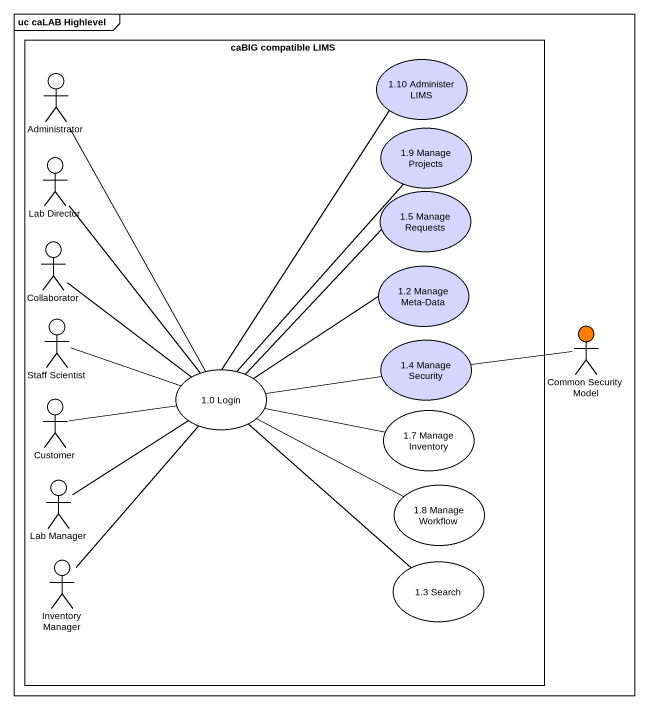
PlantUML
@startuml
mainframe uc caLAB Highlevel
rectangle "caBIG compatible LIMS" as caBIG_compatible_LIMS {
  actor Administrator
  usecase "1.10 Administer LIMS" as u1_10_Administer_LIMS #D5D5FF
  usecase "1.9 Manage Projects" as u1_9_Manage_Projects #D5D5FF
  actor "Lab Director" as Lab_Director
  usecase "1.5 Manage Requests" as u1_5_Manage_Requests #D5D5FF
  actor Collaborator
  usecase "1.2 Manage Meta-Data" as u1_2_Manage_Meta_Data #D5D5FF
  actor "Staff Scientist" as Staff_Scientist
  usecase "1.0 Login" as u1_0_Login
  usecase "1.4 Manage Security" as u1_4_Manage_Security #D5D5FF
  actor Customer
  usecase "1.7 Manage Inventory" as u1_7_Manage_Inventory
  actor "Lab Manager" as Lab_Manager
  usecase "1.8 Manage Workflow" as u1_8_Manage_Workflow
  actor "Inventory Manager" as Inventory_Manager
  usecase "1.3 Search" as u1_3_Search
}
actor "Common Security Model" as Common_Security_Model #FF8000
Administrator -- u1_0_Login
Lab_Director -- u1_0_Login
Collaborator -- u1_0_Login
Staff_Scientist -right- u1_0_Login
Common_Security_Model -left- u1_4_Manage_Security
u1_0_Login -up- u1_10_Administer_LIMS
u1_0_Login -up- u1_9_Manage_Projects
u1_0_Login -up- u1_5_Manage_Requests
u1_0_Login -right- u1_2_Manage_Meta_Data
u1_0_Login -right- u1_4_Manage_Security
u1_0_Login -right- u1_7_Manage_Inventory
u1_0_Login -right- u1_8_Manage_Workflow
u1_0_Login -- u1_3_Search
Customer -right- u1_0_Login
Lab_Manager -up- u1_0_Login
Inventory_Manager -up- u1_0_Login
@enduml
